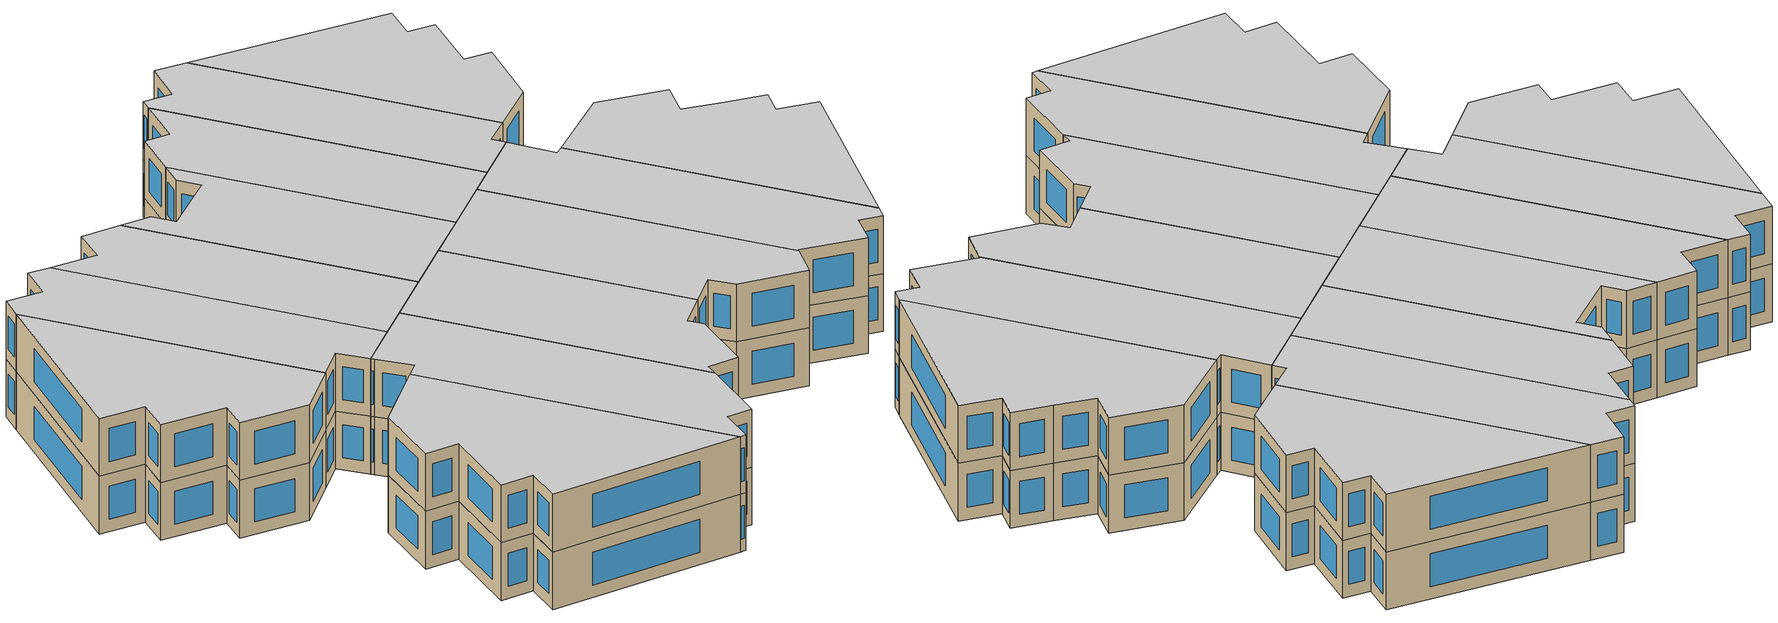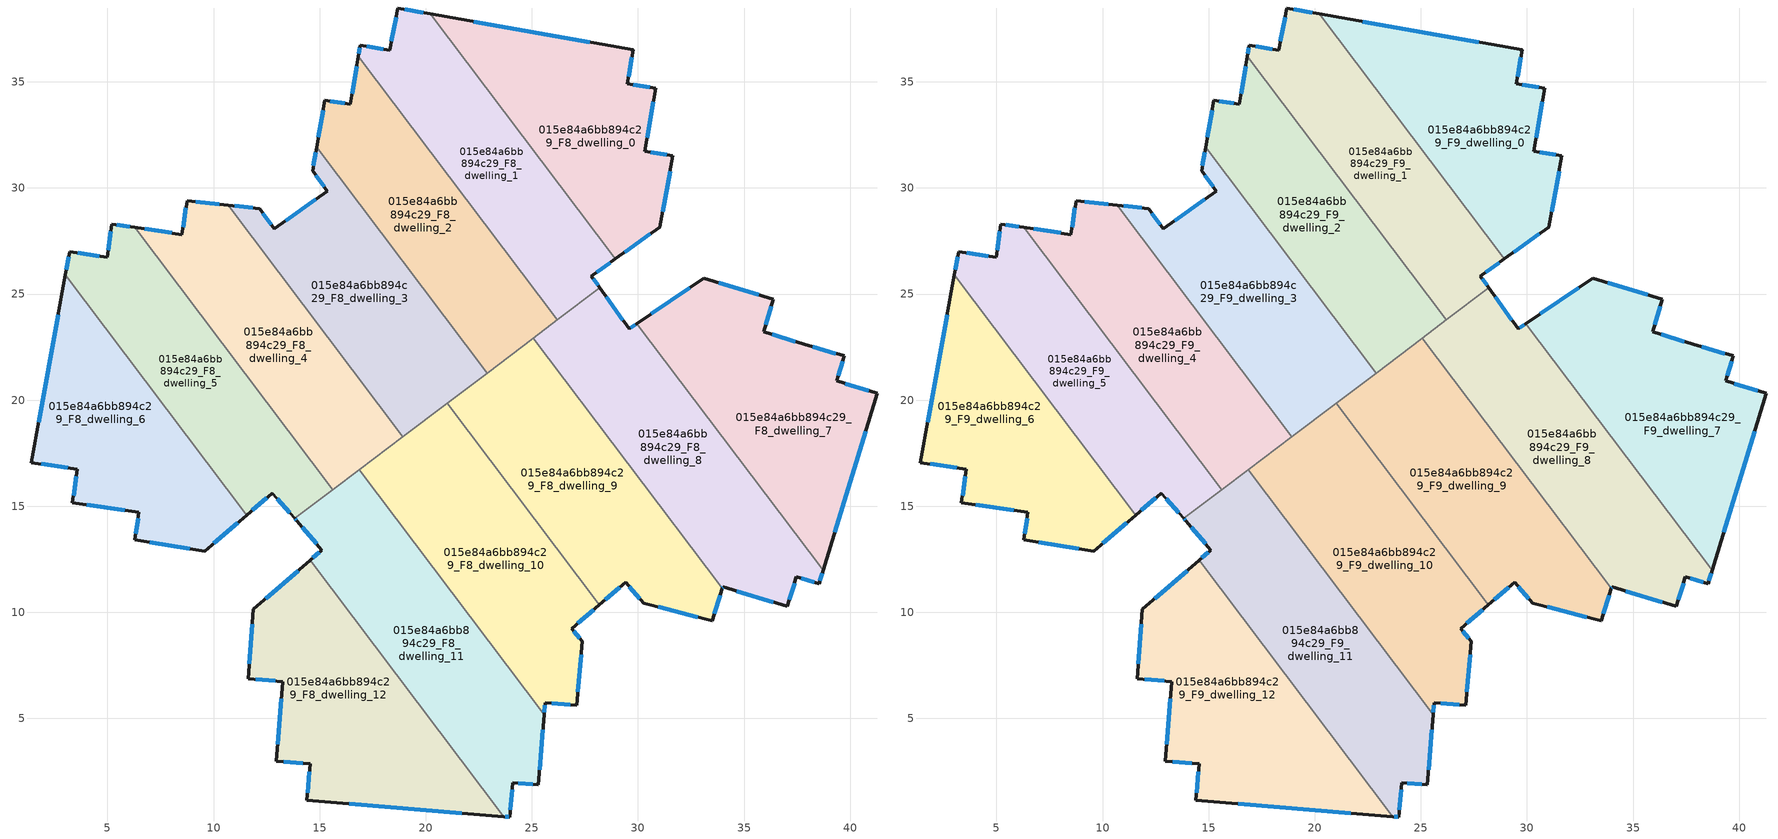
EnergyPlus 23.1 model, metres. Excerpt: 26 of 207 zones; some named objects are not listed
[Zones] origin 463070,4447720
015e84a6bb894c29_F8_dwelling_0
 floor to 015e84a6bb894c29_F7_dwelling_0 (EU_floor_Construction): 29.77,36.5 29.5,34.91 30.83,34.69 30.33,31.73 31.64,31.51 31.04,28.15 28.94,26.65 20.22,38.21 z24
 wall outside (EU_wall_Construction): 28.94,26.65 31.04,28.15 31.64,31.51 30.33,31.73 30.83,34.69 29.5,34.91 29.77,36.5 20.22,38.21 z24:27
 wall to 015e84a6bb894c29_F8_dwelling_1 (EU_wall_Construction): 20.22,38.21 28.94,26.65 z24:27
 window (EU_Window_Construction): 30.44,32.36 30.72,34.05 / 31.36,31.56 30.61,31.68 / 31.17,28.87 31.51,30.79 / 29.39,26.97 30.59,27.83 / 27.73,36.87 22.26,37.84 / 29.56,35.25 29.72,36.16 / 30.54,34.73 29.79,34.86 z24.64:26.36
015e84a6bb894c29_F8_dwelling_1
 floor to 015e84a6bb894c29_F7_dwelling_1 (EU_floor_Construction): 20.22,38.21 28.94,26.65 27.81,25.84 28.21,25.29 26.21,23.78 16.83,36.2 16.92,36.72 18.3,36.49 18.69,38.48 z24
 wall outside (EU_wall_Construction): 20.22,38.21 18.69,38.48 18.3,36.49 16.92,36.72 16.83,36.2 / 28.21,25.29 27.81,25.84 28.94,26.65 z24:27
 wall to 015e84a6bb894c29_F8_dwelling_2 (EU_wall_Construction): 16.83,36.2 26.21,23.78 z24:27
 wall to 015e84a6bb894c29_F8_dwelling_8 (EU_wall_Construction): 26.21,23.78 28.21,25.29 z24:27
 window (EU_Window_Construction): 19.89,38.26 19.02,38.42 / 28.05,26.02 28.69,26.48 / 28.12,25.41 27.89,25.73 / 16.9,36.61 16.85,36.31 / 18,36.54 17.21,36.67 / 18.61,38.05 18.38,36.92 z24.64:26.36
015e84a6bb894c29_F8_dwelling_10
 floor to 015e84a6bb894c29_F7_dwelling_10 (EU_floor_Construction): 21.02,19.86 28.19,10.36 26.87,9.23 27.37,8.64 27.12,5.61 25.62,5.73 25.58,5.18 16.86,16.72 z24
 wall outside (EU_wall_Construction): 25.58,5.18 25.62,5.73 27.12,5.61 27.37,8.64 26.87,9.23 28.19,10.36 z24:27
 wall to 015e84a6bb894c29_F8_dwelling_11 (EU_wall_Construction): 16.86,16.72 25.58,5.18 z24:27
 wall to 015e84a6bb894c29_F8_dwelling_9 (EU_wall_Construction): 28.19,10.36 21.02,19.86 z24:27
 wall to 015e84a6bb894c29_F8_dwelling_3 (EU_wall_Construction): 21.02,19.86 18.92,18.28 z24:27
 wall to 015e84a6bb894c29_F8_dwelling_4 (EU_wall_Construction): 18.92,18.28 16.86,16.73 z24:27
 window (EU_Window_Construction): 25.59,5.3 25.61,5.61 / 27.16,9.48 27.91,10.12 / 27.27,8.77 26.98,9.11 / 27.17,6.26 27.32,7.99 / 25.94,5.71 26.8,5.64 z24.64:26.36
015e84a6bb894c29_F8_dwelling_11
 floor to 015e84a6bb894c29_F7_dwelling_11 (EU_floor_Construction): 16.86,16.72 25.58,5.18 25.31,1.88 24.1,1.98 23.96,0.36 23.68,0.38 14.56,12.46 15.11,12.93 13.92,14.31 13.82,14.43 z24
 wall outside (EU_wall_Construction): 23.68,0.38 23.96,0.36 24.1,1.98 25.31,1.88 25.58,5.18 / 13.82,14.43 13.92,14.31 15.11,12.93 14.56,12.46 z24:27
 wall to 015e84a6bb894c29_F8_dwelling_12 (EU_wall_Construction): 14.56,12.46 23.68,0.38 z24:27
 wall to 015e84a6bb894c29_F8_dwelling_5 (EU_wall_Construction): 15.61,15.78 13.82,14.43 z24:27
 wall to 015e84a6bb894c29_F8_dwelling_4 (EU_wall_Construction): 16.86,16.72 15.61,15.78 z24:27
 window (EU_Window_Construction): 23.74,0.38 23.9,0.36 / 14.99,12.83 14.68,12.56 / 14.18,14.02 14.86,13.23 / 13.84,14.41 13.9,14.34 / 25.36,2.59 25.52,4.47 / 24.36,1.96 25.05,1.9 / 23.99,0.7 24.07,1.63 z24.64:26.36
015e84a6bb894c29_F8_dwelling_12
 floor to 015e84a6bb894c29_F7_dwelling_12 (EU_floor_Construction): 14.56,12.46 23.68,0.38 14.4,1.14 14.55,2.86 12.96,2.99 13.27,6.74 11.63,6.88 11.88,10.15 z24
 wall outside (EU_wall_Construction): 14.56,12.46 11.88,10.15 11.63,6.88 13.27,6.74 12.96,2.99 14.55,2.86 14.4,1.14 23.68,0.38 z24:27
 window (EU_Window_Construction): 13.2,5.93 13.02,3.79 / 11.98,6.85 12.92,6.77 / 11.82,9.45 11.68,7.58 / 13.99,11.97 12.45,10.65 / 16.39,0.97 21.69,0.54 / 14.52,2.49 14.44,1.5 / 13.3,2.96 14.21,2.88 z24.64:26.36
015e84a6bb894c29_F8_dwelling_2
 floor to 015e84a6bb894c29_F7_dwelling_2 (EU_floor_Construction): 16.83,36.2 26.21,23.78 22.89,21.28 14.86,31.91 15.25,34.12 16.45,33.95 z24
 wall outside (EU_wall_Construction): 16.83,36.2 16.45,33.95 15.25,34.12 14.86,31.91 z24:27
 wall to 015e84a6bb894c29_F8_dwelling_3 (EU_wall_Construction): 14.86,31.91 22.89,21.28 z24:27
 wall to 015e84a6bb894c29_F8_dwelling_9 (EU_wall_Construction): 22.89,21.28 25.08,22.93 z24:27
 wall to 015e84a6bb894c29_F8_dwelling_8 (EU_wall_Construction): 25.08,22.92 26.21,23.78 z24:27
 window (EU_Window_Construction): 15.16,33.65 14.94,32.39 / 16.19,33.99 15.5,34.08 / 16.75,35.72 16.53,34.43 z24.64:26.36
015e84a6bb894c29_F8_dwelling_3
 floor to 015e84a6bb894c29_F7_dwelling_3 (EU_floor_Construction): 15.35,29.85 14.67,30.8 14.86,31.91 22.89,21.28 18.92,18.28 10.68,29.19 12.17,29.02 12.87,28.07 z24
 wall outside (EU_wall_Construction): 14.86,31.91 14.67,30.8 15.35,29.85 12.87,28.07 12.17,29.02 10.68,29.19 z24:27
 wall to 015e84a6bb894c29_F8_dwelling_4 (EU_wall_Construction): 10.68,29.19 18.92,18.28 z24:27
 wall to 015e84a6bb894c29_F8_dwelling_9 (EU_wall_Construction): 21.02,19.86 22.89,21.27 z24:27
 window (EU_Window_Construction): 14.81,30.6 15.21,30.05 / 14.82,31.68 14.71,31.04 / 11.85,29.05 11,29.15 / 12.72,28.27 12.32,28.82 / 14.82,29.47 13.4,28.45 z24.64:26.36
015e84a6bb894c29_F8_dwelling_4
 floor to 015e84a6bb894c29_F7_dwelling_4 (EU_floor_Construction): 10.68,29.19 18.92,18.28 15.61,15.78 6.29,28.14 8.52,27.8 8.75,29.4 z24
 wall outside (EU_wall_Construction): 10.68,29.19 8.75,29.4 8.52,27.8 6.29,28.14 z24:27
 wall to 015e84a6bb894c29_F8_dwelling_5 (EU_wall_Construction): 6.29,28.14 15.61,15.78 z24:27
 window (EU_Window_Construction): 8.04,27.88 6.77,28.07 / 8.7,29.06 8.57,28.15 / 10.27,29.23 9.17,29.36 z24.64:26.36
015e84a6bb894c29_F8_dwelling_5
 floor to 015e84a6bb894c29_F7_dwelling_5 (EU_floor_Construction): 6.29,28.14 15.61,15.78 13.82,14.43 12.77,15.62 11.57,14.58 3.02,25.91 3.22,27 4.98,26.73 5.21,28.3 z24
 wall outside (EU_wall_Construction): 6.29,28.14 5.21,28.3 4.98,26.73 3.22,27 3.02,25.91 / 11.57,14.58 12.77,15.62 13.82,14.43 z24:27
 wall to 015e84a6bb894c29_F8_dwelling_6 (EU_wall_Construction): 3.02,25.91 11.57,14.58 z24:27
 window (EU_Window_Construction): 4.61,26.79 3.59,26.94 / 5.16,27.96 5.03,27.07 / 6.06,28.17 5.44,28.26 / 13,15.36 13.6,14.69 / 11.83,14.8 12.51,15.4 / 3.17,26.77 3.06,26.14 z24.64:26.36
015e84a6bb894c29_F8_dwelling_6
 floor to 015e84a6bb894c29_F7_dwelling_6 (EU_floor_Construction): 3.02,25.91 11.57,14.58 9.59,12.88 6.29,13.42 6.48,14.71 3.35,15.17 3.59,16.74 1.41,17.06 z24
 wall outside (EU_wall_Construction): 3.02,25.91 1.41,17.06 3.59,16.74 3.35,15.17 6.48,14.71 6.29,13.42 9.59,12.88 11.57,14.58 z24:27
 window (EU_Window_Construction): 4.02,15.07 5.81,14.8 / 3.54,16.4 3.4,15.5 / 1.88,16.99 3.12,16.81 / 2.68,24.02 1.76,18.96 / 10.02,13.25 11.15,14.22 / 7,13.3 8.88,13 / 6.44,14.43 6.33,13.69 z24.64:26.36
015e84a6bb894c29_F8_dwelling_7
 floor to 015e84a6bb894c29_F7_dwelling_7 (EU_floor_Construction): 39.72,22.08 39.36,20.91 41.27,20.33 38.72,11.98 29.95,23.61 33.11,25.75 36.38,24.76 35.92,23.23 37.83,22.62 z24
 wall outside (EU_wall_Construction): 38.72,11.98 41.27,20.33 39.36,20.91 39.72,22.08 37.83,22.62 35.92,23.23 36.38,24.76 33.11,25.75 29.95,23.61 z24:27
 wall to 015e84a6bb894c29_F8_dwelling_8 (EU_wall_Construction): 29.95,23.61 38.72,11.98 z24:27
 window (EU_Window_Construction): 37.42,22.75 36.33,23.1 / 39.31,22.2 38.23,22.51 / 39.44,21.16 39.64,21.83 / 40.86,20.45 39.77,20.78 / 39.27,13.77 40.73,18.54 / 32.43,25.29 30.63,24.07 / 35.68,24.97 33.81,25.54 / 36.02,23.56 36.28,24.43 z24.64:26.36
015e84a6bb894c29_F8_dwelling_8
 floor to 015e84a6bb894c29_F7_dwelling_8 (EU_floor_Construction): 29.95,23.61 38.72,11.98 38.53,11.35 37.47,11.68 37.04,10.28 33.99,11.2 33.97,11.13 25.08,22.92 28.21,25.29 29.59,23.36 z24
 wall outside (EU_wall_Construction): 33.97,11.13 33.99,11.2 37.04,10.28 37.47,11.68 38.53,11.35 38.72,11.98 / 29.95,23.61 29.59,23.36 28.21,25.29 z24:27
 wall to 015e84a6bb894c29_F8_dwelling_9 (EU_wall_Construction): 25.08,22.92 33.97,11.13 z24:27
 window (EU_Window_Construction): 38.57,11.49 38.68,11.84 / 37.7,11.61 38.3,11.42 / 37.13,10.58 37.38,11.38 / 34.64,11 36.38,10.48 / 33.98,11.15 33.99,11.18 / 29.29,23.77 28.5,24.88 / 29.87,23.55 29.67,23.41 z24.64:26.36
015e84a6bb894c29_F8_dwelling_9
 floor to 015e84a6bb894c29_F7_dwelling_9 (EU_floor_Construction): 25.08,22.92 33.97,11.13 33.5,9.6 30.27,10.44 29.41,11.42 28.19,10.36 21.02,19.86 z24
 wall outside (EU_wall_Construction): 28.19,10.36 29.41,11.42 30.27,10.44 33.5,9.6 33.97,11.13 z24:27
 window (EU_Window_Construction): 30.96,10.26 32.81,9.78 / 29.6,11.21 30.08,10.65 / 28.45,10.59 29.15,11.19 / 33.6,9.93 33.87,10.81 z24.64:26.36
015e84a6bb894c29_F9_dwelling_0
 floor to 015e84a6bb894c29_F8_dwelling_0 (EU_floor_Construction): 29.77,36.5 29.5,34.91 30.83,34.69 30.33,31.73 31.64,31.51 31.04,28.15 28.94,26.65 20.22,38.21 z27
 wall outside (EU_wall_Construction): 28.94,26.65 31.04,28.15 31.64,31.51 30.33,31.73 30.83,34.69 29.5,34.91 29.77,36.5 20.22,38.21 z27:30
 wall to 015e84a6bb894c29_F9_dwelling_1 (EU_wall_Construction): 20.22,38.21 28.94,26.65 z27:30
 window (EU_Window_Construction): 30.44,32.36 30.72,34.05 / 31.36,31.56 30.61,31.68 / 31.17,28.87 31.51,30.79 / 29.39,26.97 30.59,27.83 / 27.73,36.87 22.26,37.84 / 29.56,35.25 29.72,36.16 / 30.54,34.73 29.79,34.86 z27.64:29.36
 ceiling to 015e84a6bb894c29_F10_dwelling_0 (EU_floor_Construction): 31.04,28.15 31.64,31.51 30.33,31.73 30.83,34.69 29.5,34.91 29.77,36.5 20.22,38.21 28.94,26.65 z30
015e84a6bb894c29_F9_dwelling_1
 floor to 015e84a6bb894c29_F8_dwelling_1 (EU_floor_Construction): 20.22,38.21 28.94,26.65 27.81,25.84 28.21,25.29 26.21,23.78 16.83,36.2 16.92,36.72 18.3,36.49 18.69,38.48 z27
 wall outside (EU_wall_Construction): 20.22,38.21 18.69,38.48 18.3,36.49 16.92,36.72 16.83,36.2 / 28.21,25.29 27.81,25.84 28.94,26.65 z27:30
 wall to 015e84a6bb894c29_F9_dwelling_2 (EU_wall_Construction): 16.83,36.2 26.21,23.78 z27:30
 wall to 015e84a6bb894c29_F9_dwelling_8 (EU_wall_Construction): 26.21,23.78 28.21,25.29 z27:30
 window (EU_Window_Construction): 19.89,38.26 19.02,38.42 / 28.05,26.02 28.69,26.48 / 28.12,25.41 27.89,25.73 / 16.9,36.61 16.85,36.31 / 18,36.54 17.21,36.67 / 18.61,38.05 18.38,36.92 z27.64:29.36
 ceiling to 015e84a6bb894c29_F10_dwelling_1 (EU_floor_Construction): 28.21,25.29 27.81,25.84 28.94,26.65 20.22,38.21 18.69,38.48 18.3,36.49 16.92,36.72 16.83,36.2 26.21,23.78 z30
015e84a6bb894c29_F9_dwelling_10
 floor to 015e84a6bb894c29_F8_dwelling_10 (EU_floor_Construction): 21.02,19.86 28.19,10.36 26.87,9.23 27.37,8.64 27.12,5.61 25.62,5.73 25.58,5.18 16.86,16.72 z27
 wall outside (EU_wall_Construction): 25.58,5.18 25.62,5.73 27.12,5.61 27.37,8.64 26.87,9.23 28.19,10.36 z27:30
 wall to 015e84a6bb894c29_F9_dwelling_11 (EU_wall_Construction): 16.86,16.72 25.58,5.18 z27:30
 wall to 015e84a6bb894c29_F9_dwelling_9 (EU_wall_Construction): 28.19,10.36 21.02,19.86 z27:30
 wall to 015e84a6bb894c29_F9_dwelling_3 (EU_wall_Construction): 21.02,19.86 18.92,18.28 z27:30
 wall to 015e84a6bb894c29_F9_dwelling_4 (EU_wall_Construction): 18.92,18.28 16.86,16.73 z27:30
 window (EU_Window_Construction): 25.59,5.3 25.61,5.61 / 27.16,9.48 27.91,10.12 / 27.27,8.77 26.98,9.11 / 27.17,6.26 27.32,7.99 / 25.94,5.71 26.8,5.64 z27.64:29.36
 ceiling to 015e84a6bb894c29_F10_dwelling_10 (EU_floor_Construction): 27.12,5.61 27.37,8.64 26.87,9.23 28.19,10.36 21.02,19.86 16.86,16.72 25.58,5.18 25.62,5.73 z30
015e84a6bb894c29_F9_dwelling_11
 floor to 015e84a6bb894c29_F8_dwelling_11 (EU_floor_Construction): 16.86,16.72 25.58,5.18 25.31,1.88 24.1,1.98 23.96,0.36 23.68,0.38 14.56,12.46 15.11,12.93 13.92,14.31 13.82,14.43 z27
 wall outside (EU_wall_Construction): 23.68,0.38 23.96,0.36 24.1,1.98 25.31,1.88 25.58,5.18 / 13.82,14.43 13.92,14.31 15.11,12.93 14.56,12.46 z27:30
 wall to 015e84a6bb894c29_F9_dwelling_12 (EU_wall_Construction): 14.56,12.46 23.68,0.38 z27:30
 wall to 015e84a6bb894c29_F9_dwelling_5 (EU_wall_Construction): 15.61,15.78 13.82,14.43 z27:30
 wall to 015e84a6bb894c29_F9_dwelling_4 (EU_wall_Construction): 16.86,16.72 15.61,15.78 z27:30
 window (EU_Window_Construction): 23.74,0.38 23.9,0.36 / 14.99,12.83 14.68,12.56 / 14.18,14.02 14.86,13.23 / 13.84,14.41 13.9,14.34 / 25.36,2.59 25.52,4.47 / 24.36,1.96 25.05,1.9 / 23.99,0.7 24.07,1.63 z27.64:29.36
 ceiling to 015e84a6bb894c29_F10_dwelling_11 (EU_floor_Construction): 25.31,1.88 25.58,5.18 16.86,16.72 13.82,14.43 13.92,14.31 15.11,12.93 14.56,12.46 23.68,0.38 23.96,0.36 24.1,1.98 z30
015e84a6bb894c29_F9_dwelling_12
 floor to 015e84a6bb894c29_F8_dwelling_12 (EU_floor_Construction): 14.56,12.46 23.68,0.38 14.4,1.14 14.55,2.86 12.96,2.99 13.27,6.74 11.63,6.88 11.88,10.15 z27
 wall outside (EU_wall_Construction): 14.56,12.46 11.88,10.15 11.63,6.88 13.27,6.74 12.96,2.99 14.55,2.86 14.4,1.14 23.68,0.38 z27:30
 window (EU_Window_Construction): 13.2,5.93 13.02,3.79 / 11.98,6.85 12.92,6.77 / 11.82,9.45 11.68,7.58 / 13.99,11.97 12.45,10.65 / 16.39,0.97 21.69,0.54 / 14.52,2.49 14.44,1.5 / 13.3,2.96 14.21,2.88 z27.64:29.36
 ceiling to 015e84a6bb894c29_F10_dwelling_12 (EU_floor_Construction): 23.68,0.38 14.56,12.46 11.88,10.15 11.63,6.88 13.27,6.74 12.96,2.99 14.55,2.86 14.4,1.14 z30
015e84a6bb894c29_F9_dwelling_2
 floor to 015e84a6bb894c29_F8_dwelling_2 (EU_floor_Construction): 16.83,36.2 26.21,23.78 22.89,21.28 14.86,31.91 15.25,34.12 16.45,33.95 z27
 wall outside (EU_wall_Construction): 16.83,36.2 16.45,33.95 15.25,34.12 14.86,31.91 z27:30
 wall to 015e84a6bb894c29_F9_dwelling_3 (EU_wall_Construction): 14.86,31.91 22.89,21.28 z27:30
 wall to 015e84a6bb894c29_F9_dwelling_9 (EU_wall_Construction): 22.89,21.28 25.08,22.93 z27:30
 wall to 015e84a6bb894c29_F9_dwelling_8 (EU_wall_Construction): 25.08,22.92 26.21,23.78 z27:30
 window (EU_Window_Construction): 15.16,33.65 14.94,32.39 / 16.19,33.99 15.5,34.08 / 16.75,35.72 16.53,34.43 z27.64:29.36
 ceiling to 015e84a6bb894c29_F10_dwelling_2 (EU_floor_Construction): 26.21,23.78 16.83,36.2 16.45,33.95 15.25,34.12 14.86,31.91 22.89,21.28 z30
015e84a6bb894c29_F9_dwelling_3
 floor to 015e84a6bb894c29_F8_dwelling_3 (EU_floor_Construction): 15.35,29.85 14.67,30.8 14.86,31.91 22.89,21.28 18.92,18.28 10.68,29.19 12.17,29.02 12.87,28.07 z27
 wall outside (EU_wall_Construction): 14.86,31.91 14.67,30.8 15.35,29.85 12.87,28.07 12.17,29.02 10.68,29.19 z27:30
 wall to 015e84a6bb894c29_F9_dwelling_4 (EU_wall_Construction): 10.68,29.19 18.92,18.28 z27:30
 wall to 015e84a6bb894c29_F9_dwelling_9 (EU_wall_Construction): 21.02,19.86 22.89,21.27 z27:30
 window (EU_Window_Construction): 14.81,30.6 15.21,30.05 / 14.82,31.68 14.71,31.04 / 11.85,29.05 11,29.15 / 12.72,28.27 12.32,28.82 / 14.82,29.47 13.4,28.45 z27.64:29.36
 ceiling to 015e84a6bb894c29_F10_dwelling_3 (EU_floor_Construction): 22.89,21.28 14.86,31.91 14.67,30.8 15.35,29.85 12.87,28.07 12.17,29.02 10.68,29.19 18.92,18.28 z30
015e84a6bb894c29_F9_dwelling_4
 floor to 015e84a6bb894c29_F8_dwelling_4 (EU_floor_Construction): 10.68,29.19 18.92,18.28 15.61,15.78 6.29,28.14 8.52,27.8 8.75,29.4 z27
 wall outside (EU_wall_Construction): 10.68,29.19 8.75,29.4 8.52,27.8 6.29,28.14 z27:30
 wall to 015e84a6bb894c29_F9_dwelling_5 (EU_wall_Construction): 6.29,28.14 15.61,15.78 z27:30
 window (EU_Window_Construction): 8.04,27.88 6.77,28.07 / 8.7,29.06 8.57,28.15 / 10.27,29.23 9.17,29.36 z27.64:29.36
 ceiling to 015e84a6bb894c29_F10_dwelling_4 (EU_floor_Construction): 18.92,18.28 10.68,29.19 8.75,29.4 8.52,27.8 6.29,28.14 15.61,15.78 z30
015e84a6bb894c29_F9_dwelling_5
 floor to 015e84a6bb894c29_F8_dwelling_5 (EU_floor_Construction): 6.29,28.14 15.61,15.78 13.82,14.43 12.77,15.62 11.57,14.58 3.02,25.91 3.22,27 4.98,26.73 5.21,28.3 z27
 wall outside (EU_wall_Construction): 6.29,28.14 5.21,28.3 4.98,26.73 3.22,27 3.02,25.91 / 11.57,14.58 12.77,15.62 13.82,14.43 z27:30
 wall to 015e84a6bb894c29_F9_dwelling_6 (EU_wall_Construction): 3.02,25.91 11.57,14.58 z27:30
 window (EU_Window_Construction): 4.61,26.79 3.59,26.94 / 5.16,27.96 5.03,27.07 / 6.06,28.17 5.44,28.26 / 13,15.36 13.6,14.69 / 11.83,14.8 12.51,15.4 / 3.17,26.77 3.06,26.14 z27.64:29.36
 ceiling to 015e84a6bb894c29_F10_dwelling_5 (EU_floor_Construction): 15.61,15.78 6.29,28.14 5.21,28.3 4.98,26.73 3.22,27 3.02,25.91 11.57,14.58 12.77,15.62 13.82,14.43 z30
015e84a6bb894c29_F9_dwelling_6
 floor to 015e84a6bb894c29_F8_dwelling_6 (EU_floor_Construction): 3.02,25.91 11.57,14.58 9.59,12.88 6.29,13.42 6.48,14.71 3.35,15.17 3.59,16.74 1.41,17.06 z27
 wall outside (EU_wall_Construction): 3.02,25.91 1.41,17.06 3.59,16.74 3.35,15.17 6.48,14.71 6.29,13.42 9.59,12.88 11.57,14.58 z27:30
 window (EU_Window_Construction): 4.02,15.07 5.81,14.8 / 3.54,16.4 3.4,15.5 / 1.88,16.99 3.12,16.81 / 2.68,24.02 1.76,18.96 / 10.02,13.25 11.15,14.22 / 7,13.3 8.88,13 / 6.44,14.43 6.33,13.69 z27.64:29.36
 ceiling to 015e84a6bb894c29_F10_dwelling_6 (EU_floor_Construction): 11.57,14.58 3.02,25.91 1.41,17.06 3.59,16.74 3.35,15.17 6.48,14.71 6.29,13.42 9.59,12.88 z30
015e84a6bb894c29_F9_dwelling_7
 floor to 015e84a6bb894c29_F8_dwelling_7 (EU_floor_Construction): 39.72,22.08 39.36,20.91 41.27,20.33 38.72,11.98 29.95,23.61 33.11,25.75 36.38,24.76 35.92,23.23 37.83,22.62 z27
 wall outside (EU_wall_Construction): 38.72,11.98 41.27,20.33 39.36,20.91 39.72,22.08 37.83,22.62 35.92,23.23 36.38,24.76 33.11,25.75 29.95,23.61 z27:30
 wall to 015e84a6bb894c29_F9_dwelling_8 (EU_wall_Construction): 29.95,23.61 38.72,11.98 z27:30
 window (EU_Window_Construction): 37.42,22.75 36.33,23.1 / 39.31,22.2 38.23,22.51 / 39.44,21.16 39.64,21.83 / 40.86,20.45 39.77,20.78 / 39.27,13.77 40.73,18.54 / 32.43,25.29 30.63,24.07 / 35.68,24.97 33.81,25.54 / 36.02,23.56 36.28,24.43 z27.64:29.36
 ceiling to 015e84a6bb894c29_F10_dwelling_7 (EU_floor_Construction): 38.72,11.98 41.27,20.33 39.36,20.91 39.72,22.08 37.83,22.62 35.92,23.23 36.38,24.76 33.11,25.75 29.95,23.61 z30
015e84a6bb894c29_F9_dwelling_8
 floor to 015e84a6bb894c29_F8_dwelling_8 (EU_floor_Construction): 29.95,23.61 38.72,11.98 38.53,11.35 37.47,11.68 37.04,10.28 33.99,11.2 33.97,11.13 25.08,22.92 28.21,25.29 29.59,23.36 z27
 wall outside (EU_wall_Construction): 33.97,11.13 33.99,11.2 37.04,10.28 37.47,11.68 38.53,11.35 38.72,11.98 / 29.95,23.61 29.59,23.36 28.21,25.29 z27:30
 wall to 015e84a6bb894c29_F9_dwelling_9 (EU_wall_Construction): 25.08,22.92 33.97,11.13 z27:30
 window (EU_Window_Construction): 38.57,11.49 38.68,11.84 / 37.7,11.61 38.3,11.42 / 37.13,10.58 37.38,11.38 / 34.64,11 36.38,10.48 / 33.98,11.15 33.99,11.18 / 29.29,23.77 28.5,24.88 / 29.87,23.55 29.67,23.41 z27.64:29.36
 ceiling to 015e84a6bb894c29_F10_dwelling_8 (EU_floor_Construction): 38.53,11.35 38.72,11.98 29.95,23.61 29.59,23.36 28.21,25.29 25.08,22.92 33.97,11.13 33.99,11.2 37.04,10.28 37.47,11.68 z30
015e84a6bb894c29_F9_dwelling_9
 floor to 015e84a6bb894c29_F8_dwelling_9 (EU_floor_Construction): 25.08,22.92 33.97,11.13 33.5,9.6 30.27,10.44 29.41,11.42 28.19,10.36 21.02,19.86 z27
 wall outside (EU_wall_Construction): 28.19,10.36 29.41,11.42 30.27,10.44 33.5,9.6 33.97,11.13 z27:30
 window (EU_Window_Construction): 30.96,10.26 32.81,9.78 / 29.6,11.21 30.08,10.65 / 28.45,10.59 29.15,11.19 / 33.6,9.93 33.87,10.81 z27.64:29.36
 ceiling to 015e84a6bb894c29_F10_dwelling_9 (EU_floor_Construction): 33.5,9.6 33.97,11.13 25.08,22.92 21.02,19.86 28.19,10.36 29.41,11.42 30.27,10.44 z30
[Building]
EU S2 Campaign: North Axis=0; Terrain=City; Solar Distribution=FullExterior
[Site:Location]
Yerevan-Zvartnots.Intl.AP: Latitude=40.15; Longitude=44.383; Time Zone=4; Elevation=854
[SizingPeriod:WeatherFileDays]
AnnualSizingPeriod: Begin Month=1; Begin Day of Month=1; End Month=12; End Day of Month=31; Day of Week for Start Day=Monday; Use Weather File Daylight Saving Period=No; Use Weather File Rain and Snow Indicators=No
[MATERIAL]
EU_InternalMass_Material: Roughness=MediumRough; Thickness=0.1; Conductivity=1; Density=1800; Specific Heat=900; Thermal Absorptance=0.9; Solar Absorptance=0.7; Visible Absorptance=0.7
[MATERIAL:NOMASS] Roughness=MediumRough; Thermal Absorptance=0.9; Solar Absorptance=0.7; Visible Absorptance=0.7
Name | Thermal Resistance
EU_wall_NoMass | 1.05043
EU_floor_NoMass | 0.478065
[WINDOWMATERIAL:SIMPLEGLAZINGSYSTEM]
EU_Window_SimpleGlazing: UFactor=2.5566; Solar Heat Gain Coefficient=0.75; Visible Transmittance=0.75
[CONSTRUCTION]
EU_wall_Construction: EU_wall_NoMass
EU_floor_Construction: EU_floor_NoMass
EU_Window_Construction: EU_Window_SimpleGlazing
EU_InternalMass_Construction: EU_InternalMass_Material
[ZONE] Type=1; Multiplier=1; Ceiling Height=autocalculate; Floor Area=autocalculate; Part of Total Floor Area=Yes
Name | Volume
015e84a6bb894c29_F8_dwelling_0; 015e84a6bb894c29_F9_dwelling_0 | 179.992
015e84a6bb894c29_F8_dwelling_1; 015e84a6bb894c29_F9_dwelling_1; 015e84a6bb894c29_F8_dwelling_6; 015e84a6bb894c29_F9_dwelling_6 | 180.014
015e84a6bb894c29_F8_dwelling_10; 015e84a6bb894c29_F9_dwelling_10 | 210.014
015e84a6bb894c29_F8_dwelling_11; 015e84a6bb894c29_F9_dwelling_11 | 210.02
015e84a6bb894c29_F8_dwelling_12; 015e84a6bb894c29_F9_dwelling_12 | 209.98
015e84a6bb894c29_F8_dwelling_2; 015e84a6bb894c29_F9_dwelling_2 | 180.025
015e84a6bb894c29_F8_dwelling_3; 015e84a6bb894c29_F9_dwelling_3 | 179.989
015e84a6bb894c29_F8_dwelling_4; 015e84a6bb894c29_F9_dwelling_4; 015e84a6bb894c29_F8_dwelling_5; 015e84a6bb894c29_F9_dwelling_5 | 180
015e84a6bb894c29_F8_dwelling_7; 015e84a6bb894c29_F9_dwelling_7 | 210
015e84a6bb894c29_F8_dwelling_8; 015e84a6bb894c29_F9_dwelling_8 | 210.012
015e84a6bb894c29_F8_dwelling_9; 015e84a6bb894c29_F9_dwelling_9 | 210.008
[INTERNALMASS] Construction=EU_InternalMass_Construction
Name | Zone or ZoneList | Surface Area
015e84a6bb894c29_F8_dwelling_0_EU_InternalMass | 015e84a6bb894c29_F8_dwelling_0 | 59.9974
015e84a6bb894c29_F8_dwelling_1_EU_InternalMass | 015e84a6bb894c29_F8_dwelling_1 | 60.0046
015e84a6bb894c29_F8_dwelling_2_EU_InternalMass | 015e84a6bb894c29_F8_dwelling_2 | 60.0084
015e84a6bb894c29_F8_dwelling_3_EU_InternalMass | 015e84a6bb894c29_F8_dwelling_3 | 59.9963
015e84a6bb894c29_F8_dwelling_4_EU_InternalMass | 015e84a6bb894c29_F8_dwelling_4 | 60.0001
015e84a6bb894c29_F8_dwelling_5_EU_InternalMass | 015e84a6bb894c29_F8_dwelling_5 | 59.9999
015e84a6bb894c29_F8_dwelling_6_EU_InternalMass | 015e84a6bb894c29_F8_dwelling_6 | 60.0045
015e84a6bb894c29_F8_dwelling_7_EU_InternalMass | 015e84a6bb894c29_F8_dwelling_7 | 69.9996
015e84a6bb894c29_F8_dwelling_8_EU_InternalMass | 015e84a6bb894c29_F8_dwelling_8 | 70.004
015e84a6bb894c29_F8_dwelling_9_EU_InternalMass | 015e84a6bb894c29_F8_dwelling_9 | 70.0026
015e84a6bb894c29_F8_dwelling_10_EU_InternalMass | 015e84a6bb894c29_F8_dwelling_10 | 70.0049
015e84a6bb894c29_F8_dwelling_11_EU_InternalMass | 015e84a6bb894c29_F8_dwelling_11 | 70.0067
015e84a6bb894c29_F8_dwelling_12_EU_InternalMass | 015e84a6bb894c29_F8_dwelling_12 | 69.993
015e84a6bb894c29_F9_dwelling_0_EU_InternalMass | 015e84a6bb894c29_F9_dwelling_0 | 59.9974
015e84a6bb894c29_F9_dwelling_1_EU_InternalMass | 015e84a6bb894c29_F9_dwelling_1 | 60.0046
015e84a6bb894c29_F9_dwelling_2_EU_InternalMass | 015e84a6bb894c29_F9_dwelling_2 | 60.0084
015e84a6bb894c29_F9_dwelling_3_EU_InternalMass | 015e84a6bb894c29_F9_dwelling_3 | 59.9963
015e84a6bb894c29_F9_dwelling_4_EU_InternalMass | 015e84a6bb894c29_F9_dwelling_4 | 60.0001
015e84a6bb894c29_F9_dwelling_5_EU_InternalMass | 015e84a6bb894c29_F9_dwelling_5 | 59.9999
015e84a6bb894c29_F9_dwelling_6_EU_InternalMass | 015e84a6bb894c29_F9_dwelling_6 | 60.0045
015e84a6bb894c29_F9_dwelling_7_EU_InternalMass | 015e84a6bb894c29_F9_dwelling_7 | 69.9996
015e84a6bb894c29_F9_dwelling_8_EU_InternalMass | 015e84a6bb894c29_F9_dwelling_8 | 70.004
015e84a6bb894c29_F9_dwelling_9_EU_InternalMass | 015e84a6bb894c29_F9_dwelling_9 | 70.0026
015e84a6bb894c29_F9_dwelling_10_EU_InternalMass | 015e84a6bb894c29_F9_dwelling_10 | 70.0049
015e84a6bb894c29_F9_dwelling_11_EU_InternalMass | 015e84a6bb894c29_F9_dwelling_11 | 70.0067
015e84a6bb894c29_F9_dwelling_12_EU_InternalMass | 015e84a6bb894c29_F9_dwelling_12 | 69.993
[OTHEREQUIPMENT] Fuel Type=Electricity; Design Level Calculation Method=Watts/Area; Power per Zone Floor Area=1; Fraction Latent=0; Fraction Radiant=0; Fraction Lost=0; Carbon Dioxide Generation Rate=0; EndUse Subcategory=EU_Step8_InternalGains
Name | Zone or ZoneList or Space or SpaceList | Schedule
EU_Step8_InternalGain_015e84a6bb894c29_F8_dwelling_0_f000 | 015e84a6bb894c29_F8_dwelling_0 | EU_Step8_GainSchedule_015e84a6bb894c29_F8_dwelling_0_f000
EU_Step8_InternalGain_015e84a6bb894c29_F8_dwelling_1_f000 | 015e84a6bb894c29_F8_dwelling_1 | EU_Step8_GainSchedule_015e84a6bb894c29_F8_dwelling_1_f000
EU_Step8_InternalGain_015e84a6bb894c29_F8_dwelling_2_f000 | 015e84a6bb894c29_F8_dwelling_2 | EU_Step8_GainSchedule_015e84a6bb894c29_F8_dwelling_2_f000
EU_Step8_InternalGain_015e84a6bb894c29_F8_dwelling_3_f000 | 015e84a6bb894c29_F8_dwelling_3 | EU_Step8_GainSchedule_015e84a6bb894c29_F8_dwelling_3_f000
EU_Step8_InternalGain_015e84a6bb894c29_F8_dwelling_4_f000 | 015e84a6bb894c29_F8_dwelling_4 | EU_Step8_GainSchedule_015e84a6bb894c29_F8_dwelling_4_f000
EU_Step8_InternalGain_015e84a6bb894c29_F8_dwelling_5_f000 | 015e84a6bb894c29_F8_dwelling_5 | EU_Step8_GainSchedule_015e84a6bb894c29_F8_dwelling_5_f000
EU_Step8_InternalGain_015e84a6bb894c29_F8_dwelling_6_f000 | 015e84a6bb894c29_F8_dwelling_6 | EU_Step8_GainSchedule_015e84a6bb894c29_F8_dwelling_6_f000
EU_Step8_InternalGain_015e84a6bb894c29_F8_dwelling_7_f000 | 015e84a6bb894c29_F8_dwelling_7 | EU_Step8_GainSchedule_015e84a6bb894c29_F8_dwelling_7_f000
EU_Step8_InternalGain_015e84a6bb894c29_F8_dwelling_8_f000 | 015e84a6bb894c29_F8_dwelling_8 | EU_Step8_GainSchedule_015e84a6bb894c29_F8_dwelling_8_f000
EU_Step8_InternalGain_015e84a6bb894c29_F8_dwelling_9_f000 | 015e84a6bb894c29_F8_dwelling_9 | EU_Step8_GainSchedule_015e84a6bb894c29_F8_dwelling_9_f000
EU_Step8_InternalGain_015e84a6bb894c29_F8_dwelling_10_f000 | 015e84a6bb894c29_F8_dwelling_10 | EU_Step8_GainSchedule_015e84a6bb894c29_F8_dwelling_10_f000
EU_Step8_InternalGain_015e84a6bb894c29_F8_dwelling_11_f000 | 015e84a6bb894c29_F8_dwelling_11 | EU_Step8_GainSchedule_015e84a6bb894c29_F8_dwelling_11_f000
EU_Step8_InternalGain_015e84a6bb894c29_F8_dwelling_12_f000 | 015e84a6bb894c29_F8_dwelling_12 | EU_Step8_GainSchedule_015e84a6bb894c29_F8_dwelling_12_f000
EU_Step8_InternalGain_015e84a6bb894c29_F9_dwelling_0_f000 | 015e84a6bb894c29_F9_dwelling_0 | EU_Step8_GainSchedule_015e84a6bb894c29_F9_dwelling_0_f000
EU_Step8_InternalGain_015e84a6bb894c29_F9_dwelling_1_f000 | 015e84a6bb894c29_F9_dwelling_1 | EU_Step8_GainSchedule_015e84a6bb894c29_F9_dwelling_1_f000
EU_Step8_InternalGain_015e84a6bb894c29_F9_dwelling_2_f000 | 015e84a6bb894c29_F9_dwelling_2 | EU_Step8_GainSchedule_015e84a6bb894c29_F9_dwelling_2_f000
EU_Step8_InternalGain_015e84a6bb894c29_F9_dwelling_3_f000 | 015e84a6bb894c29_F9_dwelling_3 | EU_Step8_GainSchedule_015e84a6bb894c29_F9_dwelling_3_f000
EU_Step8_InternalGain_015e84a6bb894c29_F9_dwelling_4_f000 | 015e84a6bb894c29_F9_dwelling_4 | EU_Step8_GainSchedule_015e84a6bb894c29_F9_dwelling_4_f000
EU_Step8_InternalGain_015e84a6bb894c29_F9_dwelling_5_f000 | 015e84a6bb894c29_F9_dwelling_5 | EU_Step8_GainSchedule_015e84a6bb894c29_F9_dwelling_5_f000
EU_Step8_InternalGain_015e84a6bb894c29_F9_dwelling_6_f000 | 015e84a6bb894c29_F9_dwelling_6 | EU_Step8_GainSchedule_015e84a6bb894c29_F9_dwelling_6_f000
EU_Step8_InternalGain_015e84a6bb894c29_F9_dwelling_7_f000 | 015e84a6bb894c29_F9_dwelling_7 | EU_Step8_GainSchedule_015e84a6bb894c29_F9_dwelling_7_f000
EU_Step8_InternalGain_015e84a6bb894c29_F9_dwelling_8_f000 | 015e84a6bb894c29_F9_dwelling_8 | EU_Step8_GainSchedule_015e84a6bb894c29_F9_dwelling_8_f000
EU_Step8_InternalGain_015e84a6bb894c29_F9_dwelling_9_f000 | 015e84a6bb894c29_F9_dwelling_9 | EU_Step8_GainSchedule_015e84a6bb894c29_F9_dwelling_9_f000
EU_Step8_InternalGain_015e84a6bb894c29_F9_dwelling_10_f000 | 015e84a6bb894c29_F9_dwelling_10 | EU_Step8_GainSchedule_015e84a6bb894c29_F9_dwelling_10_f000
EU_Step8_InternalGain_015e84a6bb894c29_F9_dwelling_11_f000 | 015e84a6bb894c29_F9_dwelling_11 | EU_Step8_GainSchedule_015e84a6bb894c29_F9_dwelling_11_f000
EU_Step8_InternalGain_015e84a6bb894c29_F9_dwelling_12_f000 | 015e84a6bb894c29_F9_dwelling_12 | EU_Step8_GainSchedule_015e84a6bb894c29_F9_dwelling_12_f000
[ZONEVENTILATION:DESIGNFLOWRATE] Schedule=EU_AlwaysOn; Design Flow Rate Calculation Method=AirChanges/Hour; Air Changes per Hour=0.557805; Ventilation Type=Natural; Fan Pressure Rise=0; Fan Total Efficiency=1; Constant Term Coefficient=1; Temperature Term Coefficient=0; Velocity Term Coefficient=0; Velocity Squared Term Coefficient=0; Minimum Indoor Temperature=-100; Maximum Indoor Temperature=100; Delta Temperature=-100; Minimum Outdoor Temperature=-100; Maximum Outdoor Temperature=100; Maximum Wind Speed=40
Name | Zone or ZoneList or Space or SpaceList
EU_ConstantAir_015e84a6bb894c29_F8_dwelling_0 | 015e84a6bb894c29_F8_dwelling_0
EU_ConstantAir_015e84a6bb894c29_F8_dwelling_1 | 015e84a6bb894c29_F8_dwelling_1
EU_ConstantAir_015e84a6bb894c29_F8_dwelling_2 | 015e84a6bb894c29_F8_dwelling_2
EU_ConstantAir_015e84a6bb894c29_F8_dwelling_3 | 015e84a6bb894c29_F8_dwelling_3
EU_ConstantAir_015e84a6bb894c29_F8_dwelling_4 | 015e84a6bb894c29_F8_dwelling_4
EU_ConstantAir_015e84a6bb894c29_F8_dwelling_5 | 015e84a6bb894c29_F8_dwelling_5
EU_ConstantAir_015e84a6bb894c29_F8_dwelling_6 | 015e84a6bb894c29_F8_dwelling_6
EU_ConstantAir_015e84a6bb894c29_F8_dwelling_7 | 015e84a6bb894c29_F8_dwelling_7
EU_ConstantAir_015e84a6bb894c29_F8_dwelling_8 | 015e84a6bb894c29_F8_dwelling_8
EU_ConstantAir_015e84a6bb894c29_F8_dwelling_9 | 015e84a6bb894c29_F8_dwelling_9
EU_ConstantAir_015e84a6bb894c29_F8_dwelling_10 | 015e84a6bb894c29_F8_dwelling_10
EU_ConstantAir_015e84a6bb894c29_F8_dwelling_11 | 015e84a6bb894c29_F8_dwelling_11
EU_ConstantAir_015e84a6bb894c29_F8_dwelling_12 | 015e84a6bb894c29_F8_dwelling_12
EU_ConstantAir_015e84a6bb894c29_F9_dwelling_0 | 015e84a6bb894c29_F9_dwelling_0
EU_ConstantAir_015e84a6bb894c29_F9_dwelling_1 | 015e84a6bb894c29_F9_dwelling_1
EU_ConstantAir_015e84a6bb894c29_F9_dwelling_2 | 015e84a6bb894c29_F9_dwelling_2
EU_ConstantAir_015e84a6bb894c29_F9_dwelling_3 | 015e84a6bb894c29_F9_dwelling_3
EU_ConstantAir_015e84a6bb894c29_F9_dwelling_4 | 015e84a6bb894c29_F9_dwelling_4
EU_ConstantAir_015e84a6bb894c29_F9_dwelling_5 | 015e84a6bb894c29_F9_dwelling_5
EU_ConstantAir_015e84a6bb894c29_F9_dwelling_6 | 015e84a6bb894c29_F9_dwelling_6
EU_ConstantAir_015e84a6bb894c29_F9_dwelling_7 | 015e84a6bb894c29_F9_dwelling_7
EU_ConstantAir_015e84a6bb894c29_F9_dwelling_8 | 015e84a6bb894c29_F9_dwelling_8
EU_ConstantAir_015e84a6bb894c29_F9_dwelling_9 | 015e84a6bb894c29_F9_dwelling_9
EU_ConstantAir_015e84a6bb894c29_F9_dwelling_10 | 015e84a6bb894c29_F9_dwelling_10
EU_ConstantAir_015e84a6bb894c29_F9_dwelling_11 | 015e84a6bb894c29_F9_dwelling_11
EU_ConstantAir_015e84a6bb894c29_F9_dwelling_12 | 015e84a6bb894c29_F9_dwelling_12
[HVACTEMPLATE:ZONE:IDEALLOADSAIRSYSTEM] System Availability Schedule=EU_AlwaysOn; Maximum Heating Supply Air Temperature=50; Minimum Cooling Supply Air Temperature=13; Maximum Heating Supply Air Humidity Ratio=0.0156; Minimum Cooling Supply Air Humidity Ratio=0.0077; Heating Limit=NoLimit; Cooling Limit=NoLimit; Heating Availability Schedule=EU_AlwaysOn; Cooling Availability Schedule=EU_CoolingOff; Dehumidification Control Type=ConstantSensibleHeatRatio; Cooling Sensible Heat Ratio=0.7; Dehumidification Setpoint=60; Humidification Control Type=None; Humidification Setpoint=30; Outdoor Air Method=None; Outdoor Air Flow Rate per Person=0.00944; Outdoor Air Flow Rate per Zone Floor Area=0; Outdoor Air Flow Rate per Zone=0; Demand Controlled Ventilation Type=None; Outdoor Air Economizer Type=NoEconomizer; Heat Recovery Type=None; Sensible Heat Recovery Effectiveness=0.7; Latent Heat Recovery Effectiveness=0.65
Name | Template Thermostat
015e84a6bb894c29_F8_dwelling_0 | EU_HeatOnly_015e84a6bb894c29_F8_dwelling_0
015e84a6bb894c29_F8_dwelling_1 | EU_HeatOnly_015e84a6bb894c29_F8_dwelling_1
015e84a6bb894c29_F8_dwelling_2 | EU_HeatOnly_015e84a6bb894c29_F8_dwelling_2
015e84a6bb894c29_F8_dwelling_3 | EU_HeatOnly_015e84a6bb894c29_F8_dwelling_3
015e84a6bb894c29_F8_dwelling_4 | EU_HeatOnly_015e84a6bb894c29_F8_dwelling_4
015e84a6bb894c29_F8_dwelling_5 | EU_HeatOnly_015e84a6bb894c29_F8_dwelling_5
015e84a6bb894c29_F8_dwelling_6 | EU_HeatOnly_015e84a6bb894c29_F8_dwelling_6
015e84a6bb894c29_F8_dwelling_7 | EU_HeatOnly_015e84a6bb894c29_F8_dwelling_7
015e84a6bb894c29_F8_dwelling_8 | EU_HeatOnly_015e84a6bb894c29_F8_dwelling_8
015e84a6bb894c29_F8_dwelling_9 | EU_HeatOnly_015e84a6bb894c29_F8_dwelling_9
015e84a6bb894c29_F8_dwelling_10 | EU_HeatOnly_015e84a6bb894c29_F8_dwelling_10
015e84a6bb894c29_F8_dwelling_11 | EU_HeatOnly_015e84a6bb894c29_F8_dwelling_11
015e84a6bb894c29_F8_dwelling_12 | EU_HeatOnly_015e84a6bb894c29_F8_dwelling_12
015e84a6bb894c29_F9_dwelling_0 | EU_HeatOnly_015e84a6bb894c29_F9_dwelling_0
015e84a6bb894c29_F9_dwelling_1 | EU_HeatOnly_015e84a6bb894c29_F9_dwelling_1
015e84a6bb894c29_F9_dwelling_2 | EU_HeatOnly_015e84a6bb894c29_F9_dwelling_2
015e84a6bb894c29_F9_dwelling_3 | EU_HeatOnly_015e84a6bb894c29_F9_dwelling_3
015e84a6bb894c29_F9_dwelling_4 | EU_HeatOnly_015e84a6bb894c29_F9_dwelling_4
015e84a6bb894c29_F9_dwelling_5 | EU_HeatOnly_015e84a6bb894c29_F9_dwelling_5
015e84a6bb894c29_F9_dwelling_6 | EU_HeatOnly_015e84a6bb894c29_F9_dwelling_6
015e84a6bb894c29_F9_dwelling_7 | EU_HeatOnly_015e84a6bb894c29_F9_dwelling_7
015e84a6bb894c29_F9_dwelling_8 | EU_HeatOnly_015e84a6bb894c29_F9_dwelling_8
015e84a6bb894c29_F9_dwelling_9 | EU_HeatOnly_015e84a6bb894c29_F9_dwelling_9
015e84a6bb894c29_F9_dwelling_10 | EU_HeatOnly_015e84a6bb894c29_F9_dwelling_10
015e84a6bb894c29_F9_dwelling_11 | EU_HeatOnly_015e84a6bb894c29_F9_dwelling_11
015e84a6bb894c29_F9_dwelling_12 | EU_HeatOnly_015e84a6bb894c29_F9_dwelling_12
[SIZING:ZONE] Zone Cooling Design Supply Air Temperature Input Method=SupplyAirTemperature; Zone Cooling Design Supply Air Temperature=13; Zone Heating Design Supply Air Temperature Input Method=SupplyAirTemperature; Zone Heating Design Supply Air Temperature=50; Zone Cooling Design Supply Air Humidity Ratio=0.008; Zone Heating Design Supply Air Humidity Ratio=0.008; Cooling Design Air Flow Method=DesignDay; Cooling Design Air Flow Rate=0; Cooling Minimum Air Flow per Zone Floor Area=0.000762; Cooling Minimum Air Flow=0; Cooling Minimum Air Flow Fraction=0.2; Heating Design Air Flow Method=DesignDay; Heating Design Air Flow Rate=0; Heating Maximum Air Flow per Zone Floor Area=0.002032; Heating Maximum Air Flow=0.141576; Heating Maximum Air Flow Fraction=0.3; Account for Dedicated Outdoor Air System=No; Dedicated Outdoor Air System Control Strategy=NeutralSupplyAir; Dedicated Outdoor Air Low Setpoint Temperature for Design=autosize; Dedicated Outdoor Air High Setpoint Temperature for Design=autosize; Zone Load Sizing Method=Sensible Load Only No Latent Load; Zone Latent Cooling Design Supply Air Humidity Ratio Input Method=HumidityRatioDifference; Zone Cooling Design Supply Air Humidity Ratio Difference=0.005; Zone Latent Heating Design Supply Air Humidity Ratio Input Method=HumidityRatioDifference; Zone Humidification Design Supply Air Humidity Ratio Difference=0.005
015e84a6bb894c29_F8_dwelling_0; 015e84a6bb894c29_F8_dwelling_1; 015e84a6bb894c29_F8_dwelling_2; 015e84a6bb894c29_F8_dwelling_3; 015e84a6bb894c29_F8_dwelling_4; 015e84a6bb894c29_F8_dwelling_5; 015e84a6bb894c29_F8_dwelling_6; 015e84a6bb894c29_F8_dwelling_7; 015e84a6bb894c29_F8_dwelling_8; 015e84a6bb894c29_F8_dwelling_9; 015e84a6bb894c29_F8_dwelling_10; 015e84a6bb894c29_F8_dwelling_11; 015e84a6bb894c29_F8_dwelling_12; 015e84a6bb894c29_F9_dwelling_0; 015e84a6bb894c29_F9_dwelling_1; 015e84a6bb894c29_F9_dwelling_2; 015e84a6bb894c29_F9_dwelling_3; 015e84a6bb894c29_F9_dwelling_4; 015e84a6bb894c29_F9_dwelling_5; 015e84a6bb894c29_F9_dwelling_6; 015e84a6bb894c29_F9_dwelling_7; 015e84a6bb894c29_F9_dwelling_8; 015e84a6bb894c29_F9_dwelling_9; 015e84a6bb894c29_F9_dwelling_10; 015e84a6bb894c29_F9_dwelling_11; 015e84a6bb894c29_F9_dwelling_12
[SCHEDULE:CONSTANT]
Name | Hourly Value
EU_AlwaysOn | 1
EU_CoolingOff | 0
[SCHEDULE:FILE] Column Number=1; Rows to Skip at Top=0; Number of Hours of Data=8760; Column Separator=Comma; Interpolate to Timestep=No; Minutes per Item=60; Adjust Schedule for Daylight Savings=Yes
Name | File
EU_Step8_GainSchedule_015e84a6bb894c29_F8_dwelling_0_f000 | ../../schedules/015e84a6bb894c29/015e84a6bb894c29_F8_dwelling_0_f000_gain.csv
EU_Step8_GainSchedule_015e84a6bb894c29_F8_dwelling_1_f000 | ../../schedules/015e84a6bb894c29/015e84a6bb894c29_F8_dwelling_1_f000_gain.csv
EU_Step8_GainSchedule_015e84a6bb894c29_F8_dwelling_2_f000 | ../../schedules/015e84a6bb894c29/015e84a6bb894c29_F8_dwelling_2_f000_gain.csv
EU_Step8_GainSchedule_015e84a6bb894c29_F8_dwelling_3_f000 | ../../schedules/015e84a6bb894c29/015e84a6bb894c29_F8_dwelling_3_f000_gain.csv
EU_Step8_GainSchedule_015e84a6bb894c29_F8_dwelling_4_f000 | ../../schedules/015e84a6bb894c29/015e84a6bb894c29_F8_dwelling_4_f000_gain.csv
EU_Step8_GainSchedule_015e84a6bb894c29_F8_dwelling_5_f000 | ../../schedules/015e84a6bb894c29/015e84a6bb894c29_F8_dwelling_5_f000_gain.csv
EU_Step8_GainSchedule_015e84a6bb894c29_F8_dwelling_6_f000 | ../../schedules/015e84a6bb894c29/015e84a6bb894c29_F8_dwelling_6_f000_gain.csv
EU_Step8_GainSchedule_015e84a6bb894c29_F8_dwelling_7_f000 | ../../schedules/015e84a6bb894c29/015e84a6bb894c29_F8_dwelling_7_f000_gain.csv
EU_Step8_GainSchedule_015e84a6bb894c29_F8_dwelling_8_f000 | ../../schedules/015e84a6bb894c29/015e84a6bb894c29_F8_dwelling_8_f000_gain.csv
EU_Step8_GainSchedule_015e84a6bb894c29_F8_dwelling_9_f000 | ../../schedules/015e84a6bb894c29/015e84a6bb894c29_F8_dwelling_9_f000_gain.csv
EU_Step8_GainSchedule_015e84a6bb894c29_F8_dwelling_10_f000 | ../../schedules/015e84a6bb894c29/015e84a6bb894c29_F8_dwelling_10_f000_gain.csv
EU_Step8_GainSchedule_015e84a6bb894c29_F8_dwelling_11_f000 | ../../schedules/015e84a6bb894c29/015e84a6bb894c29_F8_dwelling_11_f000_gain.csv
EU_Step8_GainSchedule_015e84a6bb894c29_F8_dwelling_12_f000 | ../../schedules/015e84a6bb894c29/015e84a6bb894c29_F8_dwelling_12_f000_gain.csv
EU_Step8_GainSchedule_015e84a6bb894c29_F9_dwelling_0_f000 | ../../schedules/015e84a6bb894c29/015e84a6bb894c29_F9_dwelling_0_f000_gain.csv
EU_Step8_GainSchedule_015e84a6bb894c29_F9_dwelling_1_f000 | ../../schedules/015e84a6bb894c29/015e84a6bb894c29_F9_dwelling_1_f000_gain.csv
EU_Step8_GainSchedule_015e84a6bb894c29_F9_dwelling_2_f000 | ../../schedules/015e84a6bb894c29/015e84a6bb894c29_F9_dwelling_2_f000_gain.csv
EU_Step8_GainSchedule_015e84a6bb894c29_F9_dwelling_3_f000 | ../../schedules/015e84a6bb894c29/015e84a6bb894c29_F9_dwelling_3_f000_gain.csv
EU_Step8_GainSchedule_015e84a6bb894c29_F9_dwelling_4_f000 | ../../schedules/015e84a6bb894c29/015e84a6bb894c29_F9_dwelling_4_f000_gain.csv
EU_Step8_GainSchedule_015e84a6bb894c29_F9_dwelling_5_f000 | ../../schedules/015e84a6bb894c29/015e84a6bb894c29_F9_dwelling_5_f000_gain.csv
EU_Step8_GainSchedule_015e84a6bb894c29_F9_dwelling_6_f000 | ../../schedules/015e84a6bb894c29/015e84a6bb894c29_F9_dwelling_6_f000_gain.csv
EU_Step8_GainSchedule_015e84a6bb894c29_F9_dwelling_7_f000 | ../../schedules/015e84a6bb894c29/015e84a6bb894c29_F9_dwelling_7_f000_gain.csv
EU_Step8_GainSchedule_015e84a6bb894c29_F9_dwelling_8_f000 | ../../schedules/015e84a6bb894c29/015e84a6bb894c29_F9_dwelling_8_f000_gain.csv
EU_Step8_GainSchedule_015e84a6bb894c29_F9_dwelling_9_f000 | ../../schedules/015e84a6bb894c29/015e84a6bb894c29_F9_dwelling_9_f000_gain.csv
EU_Step8_GainSchedule_015e84a6bb894c29_F9_dwelling_10_f000 | ../../schedules/015e84a6bb894c29/015e84a6bb894c29_F9_dwelling_10_f000_gain.csv
EU_Step8_GainSchedule_015e84a6bb894c29_F9_dwelling_11_f000 | ../../schedules/015e84a6bb894c29/015e84a6bb894c29_F9_dwelling_11_f000_gain.csv
EU_Step8_GainSchedule_015e84a6bb894c29_F9_dwelling_12_f000 | ../../schedules/015e84a6bb894c29/015e84a6bb894c29_F9_dwelling_12_f000_gain.csv
